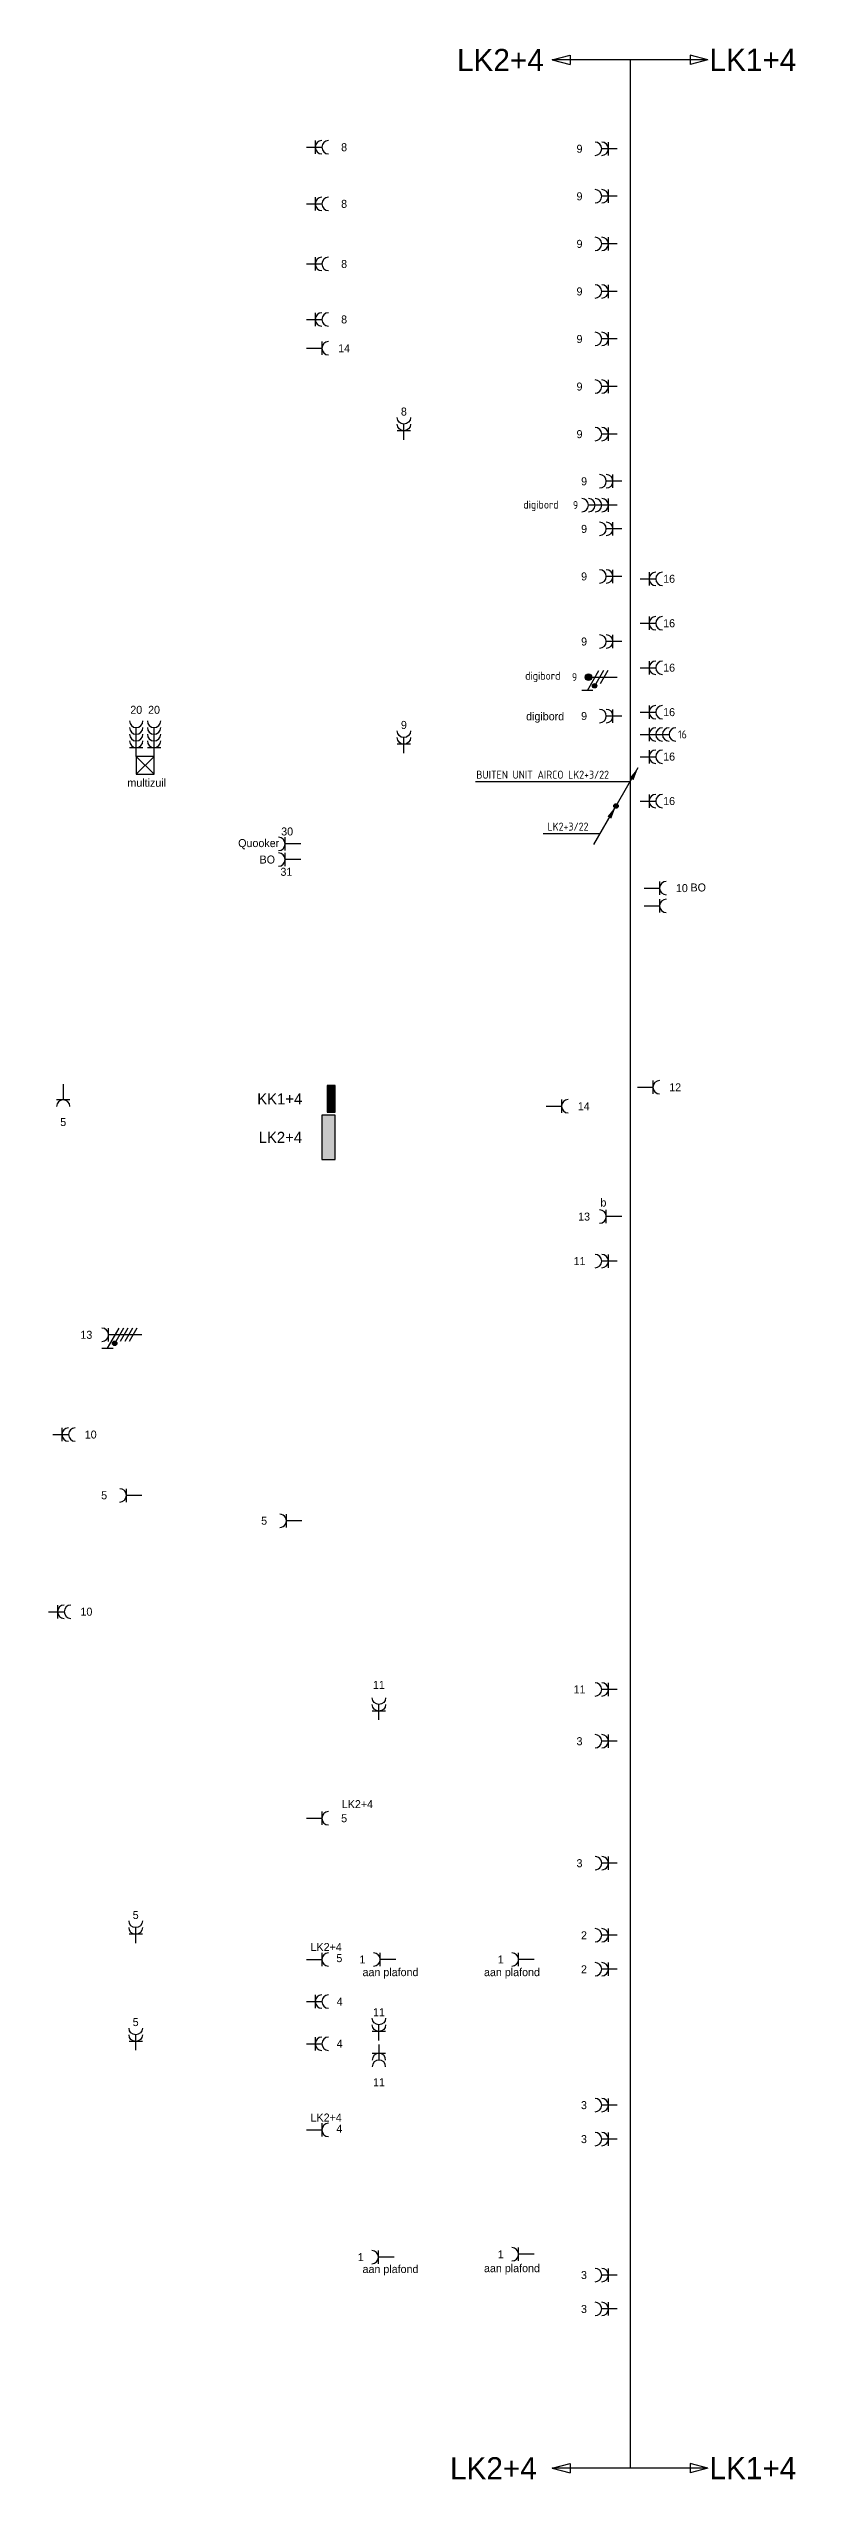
# Model space of a CAD drawing. Header units: millimetres. Extents: x -3262 to 112688, y 0 to 219176.
# Drawn here: x 56692 to 73496, y 164495 to 219176 of the extents above; entities that cross this region are included whole.
import ezdxf
from ezdxf.enums import TextEntityAlignment as Align
from ezdxf.lldxf.tags import DXFTag

# ---------------------------------------------------------------- set-up
doc = ezdxf.new("R2010")
doc.units = ezdxf.units.MM
doc.header["$LTSCALE"] = 100
doc.linetypes.add('STABI51DOT', pattern=[10, 5, -2, 1, -2])
for name, color, linetype in [('EL$1----', 3, 'Continuous'), ('EL6112--', 3, 'Continuous'), ('EL6212--', 3, 'Continuous'), ('EL6212--_S', 4, 'Continuous'), ('EL6221--', 3, 'Continuous'), ('EL6222--', 3, 'Continuous')]:
    doc.layers.add(name, color=color, linetype=linetype)
doc.styles.add('buro-018', font='BUROFONT.shx', dxfattribs={"height": 180})
doc.styles.add('BURO-025', font='BUROFONT.shx', dxfattribs={"height": 250})
doc.styles.add('BURO-035', font='BUROFONT.shx', dxfattribs={"height": 350})
doc.styles.add('STABICAD-012', font='ISOCP.SHX', dxfattribs={"height": 1.2})
doc.styles.add('STABICAD-018', font='ISOCP.SHX', dxfattribs={"height": 1.8})
tags = doc.linetypes.add('CENTER', pattern=[2, 1.25, -0.25, 0.25, -0.25]).pattern_tags.tags
tags[10:11] = [DXFTag(74, 4), DXFTag(75, 0), DXFTag(340, '0'), DXFTag(46, 1.0), DXFTag(50, 0.0), DXFTag(44, 0.0), DXFTag(45, 0.0)]
tags[8:9] = [DXFTag(74, 4), DXFTag(75, 0), DXFTag(340, '0'), DXFTag(46, 1.0), DXFTag(50, 0.0), DXFTag(44, 0.0), DXFTag(45, 0.0)]
tags[6:7] = [DXFTag(74, 4), DXFTag(75, 0), DXFTag(340, '0'), DXFTag(46, 1.0), DXFTag(50, 0.0), DXFTag(44, 0.0), DXFTag(45, 0.0)]
tags[4:5] = [DXFTag(74, 4), DXFTag(75, 0), DXFTag(340, '0'), DXFTag(46, 1.0), DXFTag(50, 0.0), DXFTag(44, 0.0), DXFTag(45, 0.0)]

# ---------------------------------------------------------------- blocks, each defined once
blk = doc.blocks.new('111304A')
at = {"color": 0, "linetype": 'Continuous'}
for p, q in [((-1.5, 3), (1.5, 3)), ((0, 1), (0, 4.5))]:
    blk.add_line(p, q, dxfattribs=at)
for centre in [(0, 6), (0, 4.5)]:
    blk.add_arc(centre, 1.5, 180, 0, dxfattribs=at)
at = {"color": 0, "linetype": 'Continuous', "style": 'buro-018'}
for tag, p in [('PANEL', (0, 11.5)), ('CIRCUIT', (0, 8.5)), ('SUBCIRCUIT', (4.5, 8.5))]:
    blk.add_attdef(tag, text='', height=1.8, dxfattribs=at).set_placement(p, align=Align.MIDDLE)
at = {"color": 0, "linetype": 'Continuous', "style": 'buro-018', "flags": 1}
for tag, p in [('POWERCODE', (13, 8.5)), ('ARTICLECODE', (0, 0))]:
    blk.add_attdef(tag, text='', height=1.8, dxfattribs=at).set_placement(p, align=Align.MIDDLE)
blk = doc.blocks.new('111304')
at = {"color": 0, "linetype": 'Continuous'}
for p, q in [((-1.5, 4.5), (1.5, 4.5)), ((0, 1), (0, 4.5))]:
    blk.add_line(p, q, dxfattribs=at)
blk.add_arc((0, 6), 1.5, 180, 0, dxfattribs=at)
at = {"color": 0, "linetype": 'Continuous', "style": 'buro-018'}
for tag, p in [('PANEL', (0, 11.5)), ('CIRCUIT', (0, 8.5)), ('SUBCIRCUIT', (4.5, 8.5))]:
    blk.add_attdef(tag, text='', height=1.8, dxfattribs=at).set_placement(p, align=Align.MIDDLE)
at = {"color": 0, "linetype": 'Continuous', "style": 'buro-018', "flags": 1}
for tag, p in [('POWERCODE', (13, 8.5)), ('ARTICLECODE', (0, 0))]:
    blk.add_attdef(tag, text='', height=1.8, dxfattribs=at).set_placement(p, align=Align.MIDDLE)
blk = doc.blocks.new('1116A4C')
at = {"color": 0, "linetype": 'Continuous'}
for p, q in [((-5, 4), (-5, 1)), ((5, 4), (-5, 4)), ((-5, 1), (5, 1)), ((5, 1), (5, 4))]:
    blk.add_line(p, q, dxfattribs=at)
blk.add_solid([(-5, 4), (-5, 1), (5, 4), (5, 1)], dxfattribs=at)
at = {"color": 1, "style": 'STABICAD-012', "flags": 1}
blk.add_attdef('CASCADINGPANEL', text='', height=1.8, rotation=90, dxfattribs=at).set_placement((979.06, 1958.83), align=Align.MIDDLE_CENTER)
at = {"color": 0, "linetype": 'Continuous', "style": 'buro-018'}
for tag, p in [('PANEL', (0, 15)), ('PANELNAME', (0, 6)), ('CIRCUIT', (0, 9)), ('SUBCIRCUIT', (4.5, 9))]:
    blk.add_attdef(tag, text='', height=1.8, dxfattribs=at).set_placement(p, align=Align.MIDDLE)
at = {"color": 0, "linetype": 'Continuous', "style": 'buro-018', "flags": 1}
blk.add_attdef('ARTICLECODE', text='', height=1.8, dxfattribs=at).set_placement((0, 0), align=Align.MIDDLE)
blk = doc.blocks.new('111304D')
at = {"color": 0, "linetype": 'Continuous'}
for p, q in [((-3, 9.98), (-3, 7.48)), ((-3, 8.73), (1.5, 6.13)), ((-1.5, 8.5), (1.5, 8.5)), ((1.5, 5.13), (-1.5, 6.87)), ((1.5, 4.13), (-1.5, 5.87)), ((0, 1), (0, 8.5)), ((1.5, 3.13), (-1.5, 4.87)), ((1.5, 2.13), (-1.5, 3.87))]:
    blk.add_line(p, q, dxfattribs=at)
at = {"color": 0, "linetype": 'Continuous', "const_width": 0.5}
blk.add_lwpolyline([(-1.68, 7.12, 1), (-2.18, 7.12, 1)], format="xyb", close=True, dxfattribs=at)
at = {"color": 0, "linetype": 'Continuous'}
blk.add_circle((-1.93, 7.12), 0.5, dxfattribs=at)
blk.add_arc((0, 10), 1.5, 180, 0, dxfattribs=at)
at = {"color": 0, "linetype": 'Continuous', "style": 'buro-018'}
for tag, p in [('CIRCUIT', (0, 12.5)), ('PANEL', (0, 15.5)), ('SUBCIRCUIT', (4.5, 12.5))]:
    blk.add_attdef(tag, text='', height=1.8, dxfattribs=at).set_placement(p, align=Align.MIDDLE)
at = {"color": 0, "linetype": 'Continuous', "style": 'buro-018', "flags": 1}
for tag, p in [('POWERCODE', (13, 12.5)), ('ARTICLECODE', (0, 0))]:
    blk.add_attdef(tag, text='', height=1.8, dxfattribs=at).set_placement(p, align=Align.MIDDLE)
blk = doc.blocks.new('E00149')
at = {"color": 0, "linetype": 'Continuous'}
for p, q in [((2, 2), (-2, 2)), ((-2, 2), (-2, -2)), ((2, -2), (2, 2)), ((-2, -2), (2, -2))]:
    blk.add_line(p, q, dxfattribs=at)
at = {"color": 0, "linetype": 'Continuous', "style": 'buro-018'}
for tag, p in [('PANEL', (0, 7)), ('CIRCUIT', (0, 4)), ('TEXT1', (0, 0)), ('SUBCIRCUIT', (4.5, 4))]:
    blk.add_attdef(tag, text='', height=1.8, dxfattribs=at).set_placement(p, align=Align.MIDDLE)
at = {"color": 0, "linetype": 'Continuous', "style": 'buro-018', "flags": 1}
for tag, p in [('ARTICLECODE', (0, 0)), ('POWERCODE', (13, 4))]:
    blk.add_attdef(tag, text='', height=1.8, dxfattribs=at).set_placement(p, align=Align.MIDDLE)
blk = doc.blocks.new('111304C')
at = {"color": 0, "linetype": 'Continuous'}
for p, q in [((0, 1), (0, 7.5)), ((-1.5, 3), (1.5, 3))]:
    blk.add_line(p, q, dxfattribs=at)
for centre in [(0, 9), (0, 7.5), (0, 6), (0, 4.5)]:
    blk.add_arc(centre, 1.5, 180, 0, dxfattribs=at)
at = {"color": 0, "linetype": 'Continuous', "style": 'buro-018'}
for tag, p in [('CIRCUIT', (0, 11.5)), ('PANEL', (0, 14.5)), ('SUBCIRCUIT', (4.5, 11.5))]:
    blk.add_attdef(tag, text='', height=1.8, dxfattribs=at).set_placement(p, align=Align.MIDDLE)
at = {"color": 0, "linetype": 'Continuous', "style": 'buro-018', "flags": 1}
for tag, p in [('POWERCODE', (13, 11.5)), ('ARTICLECODE', (0, 0))]:
    blk.add_attdef(tag, text='', height=1.8, dxfattribs=at).set_placement(p, align=Align.MIDDLE)
blk = doc.blocks.new('E00160')
at = {"color": 0, "linetype": 'Continuous'}
for p, q in [((-17.5, 0), (-13.5, 1.07)), ((-17.5, 0), (17.5, 0)), ((-17.5, 0), (-13.5, -1.07)), ((-13.5, -1.07), (-13.5, 1.07)), ((17.5, 0), (13.5, 1.07)), ((13.5, -1.07), (13.5, 1.07)), ((17.5, 0), (13.5, -1.07))]:
    blk.add_line(p, q, dxfattribs=at)
at = {"color": 0, "linetype": 'Continuous', "style": 'BURO-035'}
for tag, p in [('TEXT2', (-22.5, 0)), ('TEXT1', (22.5, 0))]:
    blk.add_attdef(tag, text='', height=3.5, dxfattribs=at).set_placement(p, align=Align.MIDDLE)
blk = doc.blocks.new('E00078')
at = {"color": 0, "linetype": 'Continuous'}
for p, q in [((-3, 6.48), (-3, 8.98)), ((-3, 7.73), (1.5, 5.13)), ((1.5, 4.13), (-1.5, 5.87)), ((0, 7.5), (0, 1)), ((1.5, 3.13), (-1.5, 4.87))]:
    blk.add_line(p, q, dxfattribs=at)
at = {"color": 0, "linetype": 'Continuous', "const_width": 0.5}
blk.add_lwpolyline([(-2.18, 6.12, 1), (-1.68, 6.12, 1)], format="xyb", close=True, dxfattribs=at)
at = {"color": 0, "const_width": 0.75}
blk.add_lwpolyline([(-0.38, 7.5, 1), (0.38, 7.5, 1)], format="xyb", close=True, dxfattribs=at)
at = {"color": 0, "linetype": 'Continuous'}
for centre, radius in [((-1.93, 6.12), 0.5), ((0, 7.5), 0.75)]:
    blk.add_circle(centre, radius, dxfattribs=at)
at = {"color": 0, "linetype": 'Continuous', "style": 'buro-018'}
for tag, p in [('CIRCUIT', (0, 11)), ('PANEL', (0, 14)), ('SUBCIRCUIT', (4.5, 11))]:
    blk.add_attdef(tag, text='', height=1.8, dxfattribs=at).set_placement(p, align=Align.MIDDLE)
at = {"color": 0, "linetype": 'Continuous', "style": 'buro-018', "flags": 1}
for tag, p in [('POWERCODE', (13, 11)), ('ARTICLECODE', (0, 0))]:
    blk.add_attdef(tag, text='', height=1.8, dxfattribs=at).set_placement(p, align=Align.MIDDLE)
blk = doc.blocks.new('E00429')
at = {"color": 0, "linetype": 'Continuous'}
for p, q in [((0, 0), (5, 8.66)), ((-5, -8.66), (0, 0))]:
    blk.add_line(p, q, dxfattribs=at)
for points in [[(5, 8.66, 0, 1, 0), (3.5, 6.06, 1, 1, 0)], [(0, 0, 0, 1, 0), (-1.5, -2.6, 1, 1, 0)]]:
    blk.add_lwpolyline(points, format="xyseb", dxfattribs=at)
blk.add_lwpolyline([(-0.25, 0, 0.5, 0.5, 1), (0.25, 0, 0.5, 0.5, 1)], format="xyseb", close=True, dxfattribs=at)
blk.add_circle((0, 0), 0.5, dxfattribs=at)
at = {"color": 0, "linetype": 'Continuous', "style": 'STABICAD-018'}
blk.add_attdef('ARTICLECODE', text='', height=1.8, dxfattribs=at).set_placement((0, 0), align=Align.MIDDLE)

msp = doc.modelspace()

# ---------------------------------------------------------------- linework, layer by layer
at = {"layer": 'EL6112--', "color": 1}
for points in [[(69781, 202680), (66298, 202680)], [(69099, 201511), (67822, 201511)]]:
    msp.add_lwpolyline(points, dxfattribs=at)
at = {"layer": 'EL6212--_S', "linetype": 'CENTER'}
msp.add_line((69775, 218923), (69775, 164748), dxfattribs=at)
at = {"layer": 'EL6222--'}
for p, q in [((58664, 202852), (59064, 203252)), ((58664, 203252), (59064, 202852))]:
    msp.add_line(p, q, dxfattribs=at)

# ---------------------------------------------------------------- block references
at = {"layer": 'EL$1----', "linetype": 'Continuous', "xscale": 100, "yscale": 100, "zscale": 100}
msp.add_blockref('E00149', (58864, 203052), dxfattribs=at)
at = {"layer": 'EL6112--', "linetype": 'Continuous', "xscale": 100, "yscale": 100, "zscale": 100}
msp.add_blockref('E00429', (69460, 202139), dxfattribs=at)
at = {"layer": 'EL6212--', "linetype": 'Continuous'}
ref = msp.add_blockref('1116A4C', (63201, 195550), dxfattribs=dict(at, xscale=60, yscale=60, zscale=60, rotation=90.00000000000001))
ref.add_attrib('PANELNAME', 'KK1+4', dxfattribs={"layer": '0', "color": 2, "linetype": 'ByBlock', "height": 250, "style": 'BURO-025'}).set_placement((61893, 195550), align=Align.MIDDLE)
ref = msp.add_blockref('1116A4C', (63241, 194686), dxfattribs=dict(at, xscale=99.99999999999999, yscale=99.99999999999999, zscale=99.99999999999999, rotation=90.00004168815173))
ref.add_attrib('PANELNAME', 'LK2+4', dxfattribs={"layer": '0', "color": 2, "linetype": 'ByBlock', "height": 250, "style": 'BURO-025'}).set_placement((61907, 194686), align=Align.MIDDLE)
at = {"layer": 'EL6212--_S', "linetype": 'Continuous'}
ref = msp.add_blockref('E00160', (69775, 218923), dxfattribs=dict(at, xscale=100, yscale=100, zscale=100, rotation=180))
ref.add_attrib('TEXT1', 'LK2+4', dxfattribs={"layer": '0', "color": 4, "linetype": 'ByBlock', "height": 500, "style": 'buro-018'}).set_placement((66858, 218923), align=Align.MIDDLE)
ref.add_attrib('TEXT2', 'LK1+4', dxfattribs={"layer": '0', "color": 4, "linetype": 'ByBlock', "height": 500, "style": 'buro-018'}).set_placement((72540, 218923), align=Align.MIDDLE)
at = {"layer": 'EL6212--_S', "linetype": 'STABI51DOT'}
ref = msp.add_blockref('E00160', (69775, 164748), dxfattribs=dict(at, xscale=100, yscale=100, zscale=100, rotation=180))
ref.add_attrib('TEXT1', 'LK2+4', dxfattribs={"layer": '0', "color": 4, "linetype": 'STABI51DOT', "height": 500, "style": 'buro-018'}).set_placement((66700, 164748), align=Align.MIDDLE)
ref.add_attrib('TEXT2', 'LK1+4', dxfattribs={"layer": '0', "color": 4, "linetype": 'STABI51DOT', "height": 500, "style": 'buro-018'}).set_placement((72540, 164748), align=Align.MIDDLE)
at = {"layer": 'EL6221--', "linetype": 'Continuous'}
ref = msp.add_blockref('111304D', (58891, 190243), dxfattribs=dict(at, xscale=100, yscale=100, zscale=100, rotation=90.00000000000001))
ref.add_attrib('CIRCUIT', '13', dxfattribs={"layer": '0', "color": 1, "linetype": 'ByBlock', "height": 180, "style": 'buro-018'}).set_placement((57541, 190243), align=Align.MIDDLE)
at = {"layer": 'EL6222--', "linetype": 'Continuous'}
ref = msp.add_blockref('111304A', (62391, 216958), dxfattribs=dict(at, xscale=100, yscale=100, zscale=100, rotation=270))
ref.add_attrib('CIRCUIT', '8', dxfattribs={"layer": '0', "color": 1, "linetype": 'ByBlock', "height": 180, "style": 'buro-018'}).set_placement((63341, 216958), align=Align.MIDDLE)
ref = msp.add_blockref('111304A', (69588, 216924), dxfattribs=dict(at, xscale=100, yscale=100, zscale=100, rotation=90.00000000000001))
ref.add_attrib('CIRCUIT', '9', dxfattribs={"layer": '0', "color": 1, "linetype": 'ByBlock', "height": 180, "style": 'buro-018'}).set_placement((68638, 216924), align=Align.MIDDLE)
ref = msp.add_blockref('111304A', (69588, 215854), dxfattribs=dict(at, xscale=100, yscale=100, zscale=100, rotation=90.00000000000001))
ref.add_attrib('CIRCUIT', '9', dxfattribs={"layer": '0', "color": 1, "linetype": 'ByBlock', "height": 180, "style": 'buro-018'}).set_placement((68638, 215854), align=Align.MIDDLE)
ref = msp.add_blockref('111304A', (62391, 215684), dxfattribs=dict(at, xscale=100, yscale=100, zscale=100, rotation=270))
ref.add_attrib('CIRCUIT', '8', dxfattribs={"layer": '0', "color": 1, "linetype": 'ByBlock', "height": 180, "style": 'buro-018'}).set_placement((63341, 215684), align=Align.MIDDLE)
ref = msp.add_blockref('111304A', (69588, 214784), dxfattribs=dict(at, xscale=100, yscale=100, zscale=100, rotation=90.00000000000001))
ref.add_attrib('CIRCUIT', '9', dxfattribs={"layer": '0', "color": 1, "linetype": 'ByBlock', "height": 180, "style": 'buro-018'}).set_placement((68638, 214784), align=Align.MIDDLE)
ref = msp.add_blockref('111304A', (62391, 214332), dxfattribs=dict(at, xscale=100, yscale=100, zscale=100, rotation=270))
ref.add_attrib('CIRCUIT', '8', dxfattribs={"layer": '0', "color": 1, "linetype": 'ByBlock', "height": 180, "style": 'buro-018'}).set_placement((63341, 214332), align=Align.MIDDLE)
ref = msp.add_blockref('111304A', (69588, 213714), dxfattribs=dict(at, xscale=100, yscale=100, zscale=100, rotation=90.00000000000001))
ref.add_attrib('CIRCUIT', '9', dxfattribs={"layer": '0', "color": 1, "linetype": 'ByBlock', "height": 180, "style": 'buro-018'}).set_placement((68638, 213714), align=Align.MIDDLE)
ref = msp.add_blockref('111304A', (62391, 213084), dxfattribs=dict(at, xscale=100, yscale=100, zscale=100, rotation=270))
ref.add_attrib('CIRCUIT', '8', dxfattribs={"layer": '0', "color": 1, "linetype": 'ByBlock', "height": 180, "style": 'buro-018'}).set_placement((63341, 213084), align=Align.MIDDLE)
ref = msp.add_blockref('111304A', (69588, 212644), dxfattribs=dict(at, xscale=100, yscale=100, zscale=100, rotation=90.00000000000001))
ref.add_attrib('CIRCUIT', '9', dxfattribs={"layer": '0', "color": 1, "linetype": 'ByBlock', "height": 180, "style": 'buro-018'}).set_placement((68638, 212644), align=Align.MIDDLE)
ref = msp.add_blockref('111304', (62391, 212435), dxfattribs=dict(at, xscale=100, yscale=100, zscale=100, rotation=270))
ref.add_attrib('CIRCUIT', '14', dxfattribs={"layer": '0', "color": 1, "linetype": 'ByBlock', "height": 180, "style": 'buro-018'}).set_placement((63341, 212435), align=Align.MIDDLE)
ref = msp.add_blockref('111304A', (69588, 211574), dxfattribs=dict(at, xscale=100, yscale=100, zscale=100, rotation=90.00000000000001))
ref.add_attrib('CIRCUIT', '9', dxfattribs={"layer": '0', "color": 1, "linetype": 'ByBlock', "height": 180, "style": 'buro-018'}).set_placement((68638, 211574), align=Align.MIDDLE)
ref = msp.add_blockref('111304A', (64686, 210278), dxfattribs=dict(at, xscale=-100, yscale=100, zscale=100))
ref.add_attrib('CIRCUIT', '8', dxfattribs={"layer": '0', "color": 1, "linetype": 'Continuous', "height": 180, "style": 'buro-018'}).set_placement((64686, 211012), align=Align.MIDDLE)
ref = msp.add_blockref('111304A', (69588, 210504), dxfattribs=dict(at, xscale=100, yscale=100, zscale=100, rotation=90.00000000000001))
ref.add_attrib('CIRCUIT', '9', dxfattribs={"layer": '0', "color": 1, "linetype": 'ByBlock', "height": 180, "style": 'buro-018'}).set_placement((68638, 210504), align=Align.MIDDLE)
ref = msp.add_blockref('111304A', (69691, 209443), dxfattribs=dict(at, xscale=100, yscale=100, zscale=100, rotation=90.00000000000001))
ref.add_attrib('CIRCUIT', '9', dxfattribs={"layer": '0', "color": 1, "linetype": 'ByBlock', "height": 180, "style": 'buro-018'}).set_placement((68741, 209443), align=Align.MIDDLE)
ref = msp.add_blockref('111304C', (69589, 208906), dxfattribs=dict(at, xscale=100, yscale=100, zscale=100, rotation=90.00000000000001))
ref.add_attrib('CIRCUIT', '9', dxfattribs={"layer": '0', "color": 1, "linetype": 'Continuous', "height": 180, "style": 'STABICAD-018'}).set_placement((68548, 208908), align=Align.MIDDLE)
ref.add_attrib('POWERCODE', 'digibord', dxfattribs={"layer": '0', "color": 1, "linetype": 'Continuous', "height": 180, "style": 'STABICAD-018'}).set_placement((67771, 208892), align=Align.MIDDLE)
ref = msp.add_blockref('111304A', (69691, 208373), dxfattribs=dict(at, xscale=100, yscale=100, zscale=100, rotation=90.00000000000001))
ref.add_attrib('CIRCUIT', '9', dxfattribs={"layer": '0', "color": 1, "linetype": 'ByBlock', "height": 180, "style": 'buro-018'}).set_placement((68741, 208373), align=Align.MIDDLE)
ref = msp.add_blockref('111304A', (69691, 207303), dxfattribs=dict(at, xscale=100, yscale=100, zscale=100, rotation=90.00000000000001))
ref.add_attrib('CIRCUIT', '9', dxfattribs={"layer": '0', "color": 1, "linetype": 'ByBlock', "height": 180, "style": 'buro-018'}).set_placement((68741, 207303), align=Align.MIDDLE)
ref = msp.add_blockref('111304A', (69904, 207248), dxfattribs=dict(at, xscale=100, yscale=100, zscale=100, rotation=270))
ref.add_attrib('CIRCUIT', '16', dxfattribs={"layer": '0', "color": 1, "linetype": 'ByBlock', "height": 180, "style": 'buro-018'}).set_placement((70654, 207250), align=Align.MIDDLE)
ref = msp.add_blockref('111304A', (69904, 206248), dxfattribs=dict(at, xscale=100, yscale=100, zscale=100, rotation=270))
ref.add_attrib('CIRCUIT', '16', dxfattribs={"layer": '0', "color": 1, "linetype": 'ByBlock', "height": 180, "style": 'buro-018'}).set_placement((70654, 206250), align=Align.MIDDLE)
ref = msp.add_blockref('111304A', (69691, 205839), dxfattribs=dict(at, xscale=100, yscale=100, zscale=100, rotation=90.00000000000001))
ref.add_attrib('CIRCUIT', '9', dxfattribs={"layer": '0', "color": 1, "linetype": 'ByBlock', "height": 180, "style": 'buro-018'}).set_placement((68741, 205839), align=Align.MIDDLE)
ref = msp.add_blockref('E00078', (69589, 205036), dxfattribs=dict(at, xscale=100, yscale=100, zscale=100, rotation=90.00000000000001))
ref.add_attrib('CIRCUIT', '9', dxfattribs={"layer": '0', "color": 1, "linetype": 'Continuous', "height": 180, "style": 'STABICAD-018'}).set_placement((68525, 205036), align=Align.MIDDLE)
ref.add_attrib('POWERCODE', 'digibord', dxfattribs={"layer": '0', "color": 1, "linetype": 'Continuous', "height": 180, "style": 'STABICAD-018'}).set_placement((67811, 205043), align=Align.MIDDLE)
ref = msp.add_blockref('111304A', (69904, 205248), dxfattribs=dict(at, xscale=100, yscale=100, zscale=100, rotation=270))
ref.add_attrib('CIRCUIT', '16', dxfattribs={"layer": '0', "color": 1, "linetype": 'ByBlock', "height": 180, "style": 'buro-018'}).set_placement((70654, 205250), align=Align.MIDDLE)
ref = msp.add_blockref('111304C', (58664, 203152), dxfattribs=dict(at, xscale=100, yscale=100, zscale=100))
ref.add_attrib('CIRCUIT', '20', dxfattribs={"layer": '0', "color": 1, "linetype": 'ByBlock', "height": 180, "style": 'buro-018'}).set_placement((58664, 204302), align=Align.MIDDLE)
ref = msp.add_blockref('111304C', (59064, 203152), dxfattribs=dict(at, xscale=100, yscale=100, zscale=100))
ref.add_attrib('CIRCUIT', '20', dxfattribs={"layer": '0', "color": 1, "linetype": 'ByBlock', "height": 180, "style": 'buro-018'}).set_placement((59064, 204302), align=Align.MIDDLE)
ref = msp.add_blockref('111304A', (64686, 203228), dxfattribs=dict(at, xscale=-100, yscale=100, zscale=100))
ref.add_attrib('CIRCUIT', '9', dxfattribs={"layer": '0', "color": 1, "linetype": 'Continuous', "height": 180, "style": 'buro-018'}).set_placement((64686, 203962), align=Align.MIDDLE)
ref = msp.add_blockref('111304A', (69691, 204162), dxfattribs=dict(at, xscale=100, yscale=100, zscale=100, rotation=90.00000000000001))
ref.add_attrib('CIRCUIT', '9', dxfattribs={"layer": '0', "color": 1, "linetype": 'ByBlock', "height": 180, "style": 'buro-018'}).set_placement((68741, 204162), align=Align.MIDDLE)
ref.add_attrib('POWERCODE', 'digibord', dxfattribs={"layer": '0', "color": 1, "linetype": 'ByBlock', "height": 180, "style": 'buro-018'}).set_placement((67865, 204134), align=Align.MIDDLE)
ref = msp.add_blockref('111304A', (69904, 204248), dxfattribs=dict(at, xscale=100, yscale=100, zscale=100, rotation=270))
ref.add_attrib('CIRCUIT', '16', dxfattribs={"layer": '0', "color": 1, "linetype": 'ByBlock', "height": 180, "style": 'buro-018'}).set_placement((70654, 204250), align=Align.MIDDLE)
ref = msp.add_blockref('111304C', (69904, 203748), dxfattribs=dict(at, xscale=100, yscale=100, rotation=270))
ref.add_attrib('CIRCUIT', '16', dxfattribs={"layer": '0', "color": 1, "linetype": 'ByBlock', "height": 180, "style": 'STABICAD-018'}).set_placement((70954, 203748), align=Align.MIDDLE)
ref = msp.add_blockref('111304A', (69904, 203248), dxfattribs=dict(at, xscale=100, yscale=100, zscale=100, rotation=270))
ref.add_attrib('CIRCUIT', '16', dxfattribs={"layer": '0', "color": 1, "linetype": 'ByBlock', "height": 180, "style": 'buro-018'}).set_placement((70654, 203250), align=Align.MIDDLE)
ref = msp.add_blockref('111304A', (69904, 202248), dxfattribs=dict(at, xscale=100, yscale=100, zscale=100, rotation=270))
ref.add_attrib('CIRCUIT', '16', dxfattribs={"layer": '0', "color": 1, "linetype": 'ByBlock', "height": 180, "style": 'buro-018'}).set_placement((70654, 202250), align=Align.MIDDLE)
ref = msp.add_blockref('111304', (62464, 201284), dxfattribs=dict(at, xscale=100, yscale=100, zscale=100, rotation=90.00000000000001))
ref.add_attrib('CIRCUIT', '30', dxfattribs={"layer": '0', "color": 1, "linetype": 'Continuous', "height": 180, "style": 'buro-018'}).set_placement((62059, 201566), align=Align.MIDDLE)
ref.add_attrib('SUBCIRCUIT', 'Quooker', dxfattribs={"layer": '0', "color": 1, "linetype": 'Continuous', "height": 180, "style": 'buro-018'}).set_placement((61419, 201284), align=Align.MIDDLE)
ref = msp.add_blockref('111304', (62464, 200934), dxfattribs=dict(at, xscale=100, yscale=100, zscale=100, rotation=90.00000000000001))
ref.add_attrib('CIRCUIT', '31', dxfattribs={"layer": '0', "color": 1, "linetype": 'Continuous', "height": 180, "style": 'buro-018'}).set_placement((62042, 200658), align=Align.MIDDLE)
ref.add_attrib('SUBCIRCUIT', 'BO', dxfattribs={"layer": '0', "color": 1, "linetype": 'Continuous', "height": 180, "style": 'buro-018'}).set_placement((61613, 200934), align=Align.MIDDLE)
ref = msp.add_blockref('111304', (69991, 200291), dxfattribs=dict(at, xscale=100, yscale=100, zscale=100, rotation=270))
ref.add_attrib('CIRCUIT', '10', dxfattribs={"layer": '0', "color": 1, "linetype": 'ByBlock', "height": 180, "style": 'buro-018'}).set_placement((70941, 200291), align=Align.MIDDLE)
ref.add_attrib('POWERCODE', 'BO', dxfattribs={"layer": '0', "color": 1, "linetype": 'ByBlock', "height": 180, "style": 'buro-018'}).set_placement((71309, 200306), align=Align.MIDDLE)
at = {"layer": 'EL6222--', "linetype": 'Continuous', "xscale": 100, "yscale": 100, "zscale": 100, "rotation": 270}
msp.add_blockref('111304', (69991, 199891), dxfattribs=at)
at = {"layer": 'EL6222--', "linetype": 'Continuous'}
ref = msp.add_blockref('111304', (57020, 195978), dxfattribs=dict(at, xscale=100, yscale=100, zscale=100, rotation=180))
ref.add_attrib('CIRCUIT', '5', dxfattribs={"layer": '0', "color": 1, "linetype": 'Continuous', "height": 180, "style": 'buro-018'}).set_placement((57020, 195028), align=Align.MIDDLE)
ref = msp.add_blockref('111304', (69841, 195811), dxfattribs=dict(at, xscale=100, yscale=100, zscale=100, rotation=270))
ref.add_attrib('CIRCUIT', '12', dxfattribs={"layer": '0', "color": 1, "linetype": 'ByBlock', "height": 180, "style": 'buro-018'}).set_placement((70791, 195811), align=Align.MIDDLE)
ref = msp.add_blockref('111304', (67784, 195385), dxfattribs=dict(at, xscale=100, yscale=100, zscale=100, rotation=270))
ref.add_attrib('CIRCUIT', '14', dxfattribs={"layer": '0', "color": 1, "linetype": 'ByBlock', "height": 180, "style": 'buro-018'}).set_placement((68734, 195385), align=Align.MIDDLE)
ref = msp.add_blockref('111304', (69691, 192902), dxfattribs=dict(at, xscale=100, yscale=100, zscale=100, rotation=90.00000000000001))
ref.add_attrib('CIRCUIT', '13', dxfattribs={"layer": '0', "color": 1, "linetype": 'ByBlock', "height": 180, "style": 'buro-018'}).set_placement((68741, 192902), align=Align.MIDDLE)
ref = msp.add_blockref('111304A', (69588, 191900), dxfattribs=dict(at, xscale=100, yscale=100, zscale=100, rotation=90.00000000000001))
ref.add_attrib('CIRCUIT', '11', dxfattribs={"layer": '0', "color": 1, "linetype": 'ByBlock', "height": 180, "style": 'buro-018'}).set_placement((68638, 191900), align=Align.MIDDLE)
ref = msp.add_blockref('111304A', (56689, 187999), dxfattribs=dict(at, xscale=100, yscale=100, zscale=100, rotation=270))
ref.add_attrib('CIRCUIT', '10', dxfattribs={"layer": '0', "color": 1, "linetype": 'Continuous', "height": 180, "style": 'buro-018'}).set_placement((57639, 187999), align=Align.MIDDLE)
ref = msp.add_blockref('111304', (58891, 186631), dxfattribs=dict(at, xscale=100, yscale=100, zscale=100, rotation=90.00000000000001))
ref.add_attrib('CIRCUIT', '5', dxfattribs={"layer": '0', "color": 1, "linetype": 'ByBlock', "height": 180, "style": 'buro-018'}).set_placement((57941, 186631), align=Align.MIDDLE)
ref = msp.add_blockref('111304', (62491, 186059), dxfattribs=dict(at, xscale=99.99999999999999, yscale=99.99999999999999, zscale=99.99999999999999, rotation=89.9999583118483))
ref.add_attrib('CIRCUIT', '5', dxfattribs={"layer": '0', "color": 1, "linetype": 'ByBlock', "height": 180, "style": 'buro-018'}).set_placement((61541, 186059), align=Align.MIDDLE)
ref = msp.add_blockref('111304A', (56592, 184014), dxfattribs=dict(at, xscale=100, yscale=100, zscale=100, rotation=270))
ref.add_attrib('CIRCUIT', '10', dxfattribs={"layer": '0', "color": 1, "linetype": 'Continuous', "height": 180, "style": 'buro-018'}).set_placement((57542, 184014), align=Align.MIDDLE)
ref = msp.add_blockref('111304A', (64126, 181478), dxfattribs=dict(at, xscale=-100, yscale=100, zscale=100))
ref.add_attrib('CIRCUIT', '11', dxfattribs={"layer": '0', "color": 1, "linetype": 'Continuous', "height": 180, "style": 'buro-018'}).set_placement((64122, 182367), align=Align.MIDDLE)
ref = msp.add_blockref('111304A', (69588, 182265), dxfattribs=dict(at, xscale=100, yscale=100, zscale=100, rotation=90.00000000000001))
ref.add_attrib('CIRCUIT', '11', dxfattribs={"layer": '0', "color": 1, "linetype": 'ByBlock', "height": 180, "style": 'buro-018'}).set_placement((68638, 182265), align=Align.MIDDLE)
ref = msp.add_blockref('111304A', (69588, 181100), dxfattribs=dict(at, xscale=100, yscale=100, zscale=100, rotation=90.00000000000001))
ref.add_attrib('CIRCUIT', '3', dxfattribs={"layer": '0', "color": 1, "linetype": 'Continuous', "height": 180, "style": 'buro-018'}).set_placement((68638, 181100), align=Align.MIDDLE)
ref = msp.add_blockref('111304', (62391, 179366), dxfattribs=dict(at, xscale=100, yscale=100, zscale=100, rotation=270))
ref.add_attrib('CIRCUIT', '5', dxfattribs={"layer": '0', "color": 1, "linetype": 'Continuous', "height": 180, "style": 'buro-018'}).set_placement((63341, 179366), align=Align.MIDDLE)
ref.add_attrib('PANEL', 'LK2+4', dxfattribs={"layer": '0', "color": 1, "linetype": 'Continuous', "height": 180, "style": 'buro-018'}).set_placement((63641, 179686), align=Align.MIDDLE)
ref = msp.add_blockref('111304A', (69588, 178356), dxfattribs=dict(at, xscale=99.99999999999999, yscale=99.99999999999999, zscale=99.99999999999999, rotation=89.9999583118483))
ref.add_attrib('CIRCUIT', '3', dxfattribs={"layer": '0', "color": 1, "linetype": 'Continuous', "height": 180, "style": 'buro-018'}).set_placement((68638, 178356), align=Align.MIDDLE)
ref = msp.add_blockref('111304A', (58651, 176456), dxfattribs=dict(at, xscale=-100, yscale=100, zscale=100))
ref.add_attrib('CIRCUIT', '5', dxfattribs={"layer": '0', "color": 1, "linetype": 'Continuous', "height": 180, "style": 'buro-018'}).set_placement((58651, 177190), align=Align.MIDDLE)
ref = msp.add_blockref('111304A', (69588, 176735), dxfattribs=dict(at, xscale=100, yscale=100, zscale=100, rotation=90.00000000000001))
ref.add_attrib('CIRCUIT', '2', dxfattribs={"layer": '0', "color": 1, "linetype": 'ByBlock', "height": 180, "style": 'buro-018'}).set_placement((68738, 176735), align=Align.MIDDLE)
ref = msp.add_blockref('111304', (62391, 176190), dxfattribs=dict(at, xscale=100, yscale=100, zscale=100, rotation=270))
ref.add_attrib('CIRCUIT', '5', dxfattribs={"layer": '0', "color": 1, "linetype": 'ByBlock', "height": 180, "style": 'buro-018'}).set_placement((63234, 176219), align=Align.MIDDLE)
ref.add_attrib('PANEL', 'LK2+4', dxfattribs={"layer": '0', "color": 1, "linetype": 'ByBlock', "height": 180, "style": 'buro-018'}).set_placement((62938, 176472), align=Align.MIDDLE)
ref = msp.add_blockref('111304', (64603, 176190), dxfattribs=dict(at, xscale=100, yscale=100, zscale=100, rotation=90.00000000000001))
ref.add_attrib('CIRCUIT', '1', dxfattribs={"layer": '0', "color": 1, "linetype": 'ByBlock', "height": 180, "style": 'buro-018'}).set_placement((63753, 176190), align=Align.MIDDLE)
ref = msp.add_blockref('111304', (67716, 176190), dxfattribs=dict(at, xscale=100, yscale=100, zscale=100, rotation=90.00000000000001))
ref.add_attrib('CIRCUIT', '1', dxfattribs={"layer": '0', "color": 1, "linetype": 'ByBlock', "height": 180, "style": 'buro-018'}).set_placement((66866, 176190), align=Align.MIDDLE)
ref = msp.add_blockref('111304A', (69588, 175971), dxfattribs=dict(at, xscale=100, yscale=100, zscale=100, rotation=90.00000000000001))
ref.add_attrib('CIRCUIT', '2', dxfattribs={"layer": '0', "color": 1, "linetype": 'ByBlock', "height": 180, "style": 'buro-018'}).set_placement((68738, 175971), align=Align.MIDDLE)
ref = msp.add_blockref('111304A', (62391, 175243), dxfattribs=dict(at, xscale=99.99999999999997, yscale=99.99999999999997, zscale=99.99999999999997, rotation=270.0023372902573))
ref.add_attrib('CIRCUIT', '4', dxfattribs={"layer": '0', "color": 1, "linetype": 'ByBlock', "height": 180, "style": 'buro-018'}).set_placement((63241, 175243), align=Align.MIDDLE)
ref = msp.add_blockref('111304A', (64126, 174271), dxfattribs=dict(at, xscale=-100, yscale=100, zscale=100))
ref.add_attrib('CIRCUIT', '11', dxfattribs={"layer": '0', "color": 1, "linetype": 'Continuous', "height": 180, "style": 'buro-018'}).set_placement((64126, 175005), align=Align.MIDDLE)
ref = msp.add_blockref('111304A', (58651, 174047), dxfattribs=dict(at, xscale=-100, yscale=100, zscale=100))
ref.add_attrib('CIRCUIT', '5', dxfattribs={"layer": '0', "color": 1, "linetype": 'Continuous', "height": 180, "style": 'buro-018'}).set_placement((58651, 174781), align=Align.MIDDLE)
ref = msp.add_blockref('111304A', (62391, 174295), dxfattribs=dict(at, xscale=99.99999999999997, yscale=99.99999999999997, zscale=99.99999999999997, rotation=270.0023372902573))
ref.add_attrib('CIRCUIT', '4', dxfattribs={"layer": '0', "color": 1, "linetype": 'ByBlock', "height": 180, "style": 'buro-018'}).set_placement((63241, 174295), align=Align.MIDDLE)
ref = msp.add_blockref('111304A', (64126, 174378), dxfattribs=dict(at, xscale=100, yscale=100, zscale=100, rotation=180))
ref.add_attrib('CIRCUIT', '11', dxfattribs={"layer": '0', "color": 1, "linetype": 'Continuous', "height": 180, "style": 'buro-018'}).set_placement((64126, 173428), align=Align.MIDDLE)
ref = msp.add_blockref('111304A', (69588, 172914), dxfattribs=dict(at, xscale=100, yscale=100, zscale=100, rotation=90.00000000000001))
ref.add_attrib('CIRCUIT', '3', dxfattribs={"layer": '0', "color": 1, "linetype": 'ByBlock', "height": 180, "style": 'buro-018'}).set_placement((68738, 172914), align=Align.MIDDLE)
ref = msp.add_blockref('111304', (62391, 172355), dxfattribs=dict(at, xscale=100, yscale=100, zscale=100, rotation=270))
ref.add_attrib('CIRCUIT', '4', dxfattribs={"layer": '0', "color": 1, "linetype": 'Continuous', "height": 180, "style": 'buro-018'}).set_placement((63234, 172383), align=Align.MIDDLE)
ref.add_attrib('PANEL', 'LK2+4', dxfattribs={"layer": '0', "color": 1, "linetype": 'Continuous', "height": 180, "style": 'buro-018'}).set_placement((62938, 172636), align=Align.MIDDLE)
ref = msp.add_blockref('111304A', (69588, 172150), dxfattribs=dict(at, xscale=100, yscale=100, zscale=100, rotation=90.00000000000001))
ref.add_attrib('CIRCUIT', '3', dxfattribs={"layer": '0', "color": 1, "linetype": 'ByBlock', "height": 180, "style": 'buro-018'}).set_placement((68738, 172150), align=Align.MIDDLE)
ref = msp.add_blockref('111304', (64565, 169494), dxfattribs=dict(at, xscale=100, yscale=100, zscale=100, rotation=90.00000000000001))
ref.add_attrib('CIRCUIT', '1', dxfattribs={"layer": '0', "color": 1, "linetype": 'ByBlock', "height": 180, "style": 'buro-018'}).set_placement((63715, 169494), align=Align.MIDDLE)
ref = msp.add_blockref('111304', (67716, 169558), dxfattribs=dict(at, xscale=100, yscale=100, zscale=100, rotation=90.00000000000001))
ref.add_attrib('CIRCUIT', '1', dxfattribs={"layer": '0', "color": 1, "linetype": 'ByBlock', "height": 180, "style": 'buro-018'}).set_placement((66866, 169558), align=Align.MIDDLE)
ref = msp.add_blockref('111304A', (69588, 169092), dxfattribs=dict(at, xscale=100, yscale=100, zscale=100, rotation=90.00000000000001))
ref.add_attrib('CIRCUIT', '3', dxfattribs={"layer": '0', "color": 1, "linetype": 'ByBlock', "height": 180, "style": 'buro-018'}).set_placement((68738, 169092), align=Align.MIDDLE)
ref = msp.add_blockref('111304A', (69588, 168328), dxfattribs=dict(at, xscale=100, yscale=100, zscale=100, rotation=90.00000000000001))
ref.add_attrib('CIRCUIT', '3', dxfattribs={"layer": '0', "color": 1, "linetype": 'ByBlock', "height": 180, "style": 'buro-018'}).set_placement((68738, 168328), align=Align.MIDDLE)

# ---------------------------------------------------------------- texts
at = {"layer": 'EL6112--', "color": 1, "style": 'STABICAD-018'}
for s, p in [('BUITEN UNIT AIRCO LK2+3/22', (66316, 202753)), (' LK2+3/22', (67815, 201585))]:
    msp.add_text(s, height=180, dxfattribs=at).set_placement(p)
at = {"layer": 'EL6222--', "color": 1, "style": 'buro-018'}
for s, p in [('multizuil', (58465, 202572)), ('b', (69109, 193128)), ('aan plafond', (63756, 175815)), ('aan plafond', (66489, 175815)), ('aan plafond', (63756, 169136)), ('aan plafond', (66489, 169156))]:
    msp.add_text(s, height=180, dxfattribs=at).set_placement(p)

doc.saveas('drawing.dxf')
